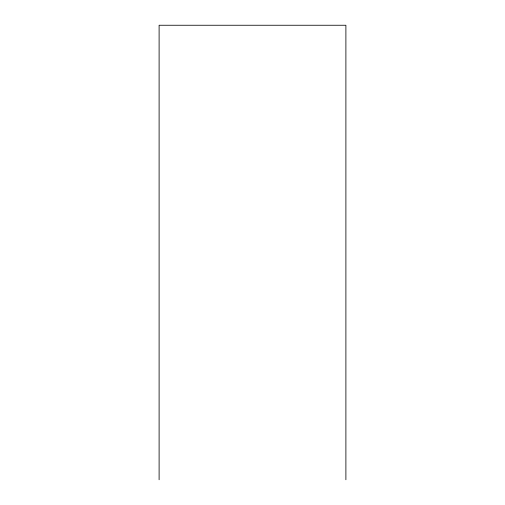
<?xml version="1.0" encoding="UTF-8"?>
<svg xmlns="http://www.w3.org/2000/svg" width="505" height="505" viewBox="0 0 505 505"><rect width="100%" height="100%" fill="white"/><g stroke="black" fill="none" stroke-linecap="round" stroke-linejoin="round"><path stroke-width="0.76" d="M345.893 479.75L345.893 25.25L159.107 25.25L159.107 479.75"/></g></svg>
